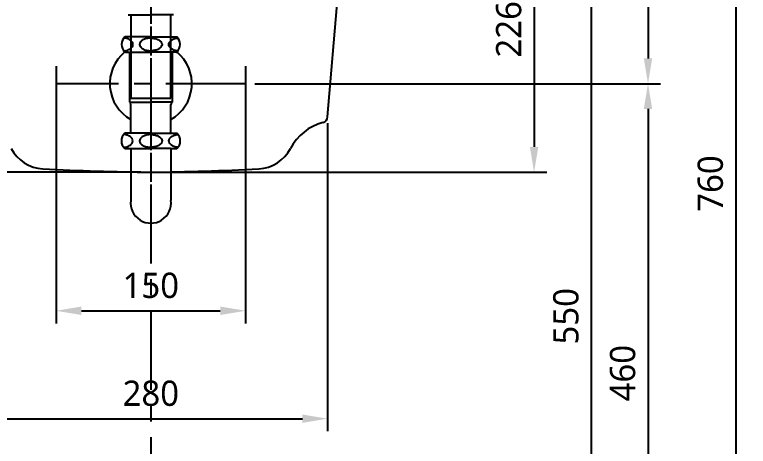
# Model space of a CAD drawing. Extents: x 0 to 6125, y 0 to 2100.
# Drawn here: x 1038 to 1619, y 410 to 752 of the extents above; entities that cross this region are included whole.
import ezdxf

# ---------------------------------------------------------------- set-up
doc = ezdxf.new("R2010")
doc.units = 0
doc.header["$LTSCALE"] = 50
doc.header["$MEASUREMENT"] = 0
doc.linetypes.add('CENTER', pattern=[2, 1.25, -0.25, 0.25, -0.25])
doc.layers.get('0').update_dxf_attribs({"linetype": 'CONTINUOUS'})
doc.layers.get('DEFPOINTS').update_dxf_attribs({"linetype": 'CONTINUOUS'})
for name, color, linetype in [('1', 2, 'CENTER'), ('3', 3, 'CONTINUOUS'), ('4', 4, 'CONTINUOUS')]:
    doc.layers.add(name, color=color, linetype=linetype)
doc.styles.get("Standard").update_dxf_attribs({"font": 'NanumGothic.ttf'})
doc.dimstyles.get("Standard").update_dxf_attribs({"dimtxt": 2.5, "dimasz": 2, "dimexe": 2, "dimexo": 1, "dimgap": 1.5, "dimtad": 1, "dimdec": 0, "dimlfac": 10, "dimrnd": 0.5, "dimzin": 0, "dimdsep": 46, "dimtxsty": 'Standard', "dimcen": 0, "dimclrt": 2, "dimadec": 0, "dimazin": 0, "dimtfac": 1, "dimtdec": 0, "dimtmove": 0, "dimatfit": 3, "dimfxl": 1, "dimtolj": 1, "dimtzin": 0, "dimarcsym": 0})

# ---------------------------------------------------------------- blocks, each defined once
blk = doc.blocks.new('A$C0AD15609')
at = {"layer": '1'}
blk.add_line((148.65, 110.05), (0, 110.05), dxfattribs=at)
at = {"layer": '4'}
for p, q in [((58.08, 147.09), (53.78, 147.09)), ((74.33, 147.09), (58.08, 147.09)), ((74.33, 147.09), (90.58, 147.09)), ((90.58, 147.09), (94.87, 147.09)), ((54.18, 135.09), (53.78, 135.09)), ((54.18, 135.09), (74.33, 135.09)), ((57.53, 135.09), (57.53, 95.31)), ((94.48, 135.09), (74.33, 135.09)), ((91.13, 135.09), (91.13, 95.31)), ((94.48, 135.09), (94.87, 135.09)), ((57.53, 95.31), (74.33, 95.31)), ((58.45, 70.79), (58.45, 93.67)), ((91.13, 95.31), (74.33, 95.31)), ((90.2, 70.79), (90.2, 93.67)), ((58.45, 70.79), (53.71, 70.79)), ((74.25, 70.79), (58.45, 70.79)), ((74.25, 70.79), (74.33, 70.79)), ((74.4, 70.79), (74.33, 70.79)), ((74.4, 70.79), (90.2, 70.79)), ((90.2, 70.79), (94.94, 70.79)), ((53.71, 58.79), (58.45, 58.79)), ((58.45, 58.79), (74.25, 58.79)), ((58.45, 58.79), (58.45, 17.71)), ((90.2, 58.79), (74.4, 58.79)), ((90.2, 58.79), (90.2, 17.71)), ((90.2, 58.79), (94.94, 58.79))]:
    blk.add_line(p, q, dxfattribs=at)
for points in [[(60.13, 141.09, 0.155217), (59.54, 142.95, 0.106747), (57.48, 144.84, 0.073043), (54.71, 145.96, 0.028511), (52.98, 146.27, 0.059523)], [(74.33, 146.09, 0.057537), (70.77, 145.68, 0.071219), (68.07, 144.63, 0.106373), (66.04, 142.83, 0.159483)], [(74.33, 146.09, -0.057537), (77.88, 145.68, -0.071219), (80.58, 144.63, -0.106373), (82.61, 142.83, -0.159483)], [(88.52, 141.09, -0.155217), (89.11, 142.95, -0.106747), (91.17, 144.84, -0.073043), (93.94, 145.96, -0.028511), (95.67, 146.27, -0.059523)], [(52.98, 135.91, 0.028511), (54.71, 136.23, 0.073043), (57.48, 137.34, 0.106747), (59.54, 139.24, 0.155217), (60.13, 141.09, 0.155217)], [(66.04, 142.83, 0.32729), (66.04, 139.35, 0.106373), (68.07, 137.56, 0.071219), (70.77, 136.5, 0.057537), (74.33, 136.09, 0.057537)], [(82.61, 142.83, -0.32729), (82.61, 139.35, -0.106373), (80.58, 137.56, -0.071219), (77.88, 136.5, -0.057537), (74.33, 136.09, -0.057537)], [(95.67, 135.91, -0.028511), (93.94, 136.23, -0.073043), (91.17, 137.34, -0.106747), (89.11, 139.24, -0.155217), (88.52, 141.09, -0.155217)], [(58.45, 67.78, 0.049056), (57.4, 68.54, 0.073043), (54.63, 69.66, 0.028511), (52.9, 69.97)], [(74.33, 69.79, 0.05879), (70.69, 69.38, 0.071219), (67.99, 68.33, 0.106373), (65.97, 66.53, 0.159483)], [(74.33, 69.79, -0.05879), (77.96, 69.38, -0.071219), (80.66, 68.33, -0.106373), (82.68, 66.53, -0.159483)], [(90.2, 67.78, -0.049056), (91.25, 68.54, -0.073043), (94.02, 69.66, -0.028511), (95.75, 69.97)], [(60.05, 64.79, 0.155217), (59.46, 66.65, 0.054411), (58.51, 67.72, 0.054411)], [(58.51, 61.86, 0.054321), (59.46, 62.94, 0.155217), (60.05, 64.79)], [(65.97, 66.53, 0.32729), (65.97, 63.05, 0.106373), (67.99, 61.26, 0.071219), (70.69, 60.2, 0.057537), (74.25, 59.79, 0.057537)], [(82.68, 66.53, -0.32729), (82.68, 63.05, -0.106373), (80.66, 61.26, -0.071219), (77.96, 60.2, -0.057537), (74.4, 59.79, -0.057537)], [(88.6, 64.79, -0.155217), (89.19, 66.65, -0.05495), (90.15, 67.73, -0.05495)], [(90.14, 61.86, -0.054539), (89.19, 62.94, -0.155217), (88.6, 64.79)], [(52.9, 59.61, 0.028511), (54.63, 59.93, 0.073043), (57.4, 61.04, 0.049056), (58.45, 61.81, 0.049056)], [(95.75, 59.61, -0.028511), (94.02, 59.93, -0.073043), (91.25, 61.04, -0.049056), (90.2, 61.81, -0.049056)]]:
    blk.add_lwpolyline(points, format="xyb", dxfattribs=at)
for centre, radius, start, end in [((59.08, 141.09), 8, 131.40962, 228.59038), ((89.58, 141.09), 8, 311.40962, 48.59038), ((74.33, 110.09), 32.5, 129.44708, 240.76049), ((74.33, 110.09), 32.5, 299.23951, 50.55292), ((57.53, 93.67), 0.925, 0, 58.70259), ((91.13, 93.67), 0.925, 121.29741, 180), ((90.13, 95.31), 1, 301.29741, 0), ((59, 64.79), 8, 131.40962, 228.59038), ((89.65, 64.79), 8, 311.40962, 48.59038), ((74.33, 15.72), 16, 172.83336, 7.16664), ((74.33, 15.72), 16, 172.83336, 180)]:
    blk.add_arc(centre, radius, start, end, dxfattribs=at)
blk = doc.blocks.new('*D42')
at = {"layer": '3', "color": 3, "lineweight": -2, "transparency": 16777216}
for p, q in [((1005.38, 665.89), (1005.38, 422.18)), ((1285.38, 665.89), (1285.38, 422.18)), ((1025.38, 432.18), (1265.38, 432.18))]:
    blk.add_line(p, q, dxfattribs=at)
at = {"layer": '3', "color": 3, "transparency": 16777216}
for points in [[(1025.38, 435.51), (1025.38, 428.84), (1005.38, 432.18)], [(1265.38, 435.51), (1265.38, 428.84), (1285.38, 432.18)]]:
    blk.add_solid(points, dxfattribs=at)
at = {"layer": 'DEFPOINTS', "color": 0, "transparency": 16777216}
for p in [(1005.38, 670.89), (1285.38, 670.89), (1285.38, 432.18)]:
    blk.add_point(p, dxfattribs=at)
at = {"layer": '3', "color": 2, "transparency": 16777216, "insert": (1145.38, 452.18), "char_height": 20, "attachment_point": 5}
blk.add_mtext('\\A1;280', dxfattribs=at)
blk = doc.blocks.new('*D49')
at = {"color": 3, "lineweight": -2, "transparency": 16777216}
for p, q in [((860.63, 997.21), (734.24, 997.21)), ((744.24, 977.21), (744.24, 647.21)), ((1137.38, 627.21), (734.24, 627.21))]:
    blk.add_line(p, q, dxfattribs=at)
at = {"color": 3, "transparency": 16777216}
for points in [[(740.91, 977.21), (747.58, 977.21), (744.24, 997.21)], [(740.91, 647.21), (747.58, 647.21), (744.24, 627.21)]]:
    blk.add_solid(points, dxfattribs=at)
at = {"layer": 'DEFPOINTS', "color": 0, "transparency": 16777216}
for p in [(868.63, 997.21), (744.24, 627.21), (1145.38, 627.21)]:
    blk.add_point(p, dxfattribs=at)
at = {"color": 2, "transparency": 16777216, "insert": (724.24, 812.21), "char_height": 20, "attachment_point": 5, "rotation": 90}
blk.add_mtext('\\A1;370', dxfattribs=at)
blk = doc.blocks.new('*D50')
at = {"color": 3, "lineweight": -2, "transparency": 16777216}
for p, q in [((1416.33, 997.21), (1618.57, 997.21)), ((1608.57, 977.21), (1608.57, 259.21)), ((1412.63, 239.21), (1618.57, 239.21))]:
    blk.add_line(p, q, dxfattribs=at)
at = {"color": 3, "transparency": 16777216}
for points in [[(1605.24, 977.21), (1611.91, 977.21), (1608.57, 997.21)], [(1605.24, 259.21), (1611.91, 259.21), (1608.57, 239.21)]]:
    blk.add_solid(points, dxfattribs=at)
at = {"layer": 'DEFPOINTS', "color": 0, "transparency": 16777216}
for p in [(1408.33, 997.21), (1404.63, 239.21), (1608.57, 239.21)]:
    blk.add_point(p, dxfattribs=at)
at = {"color": 2, "transparency": 16777216, "insert": (1588.57, 618.21), "char_height": 20, "attachment_point": 5, "rotation": 90}
blk.add_mtext('\\A1;760', dxfattribs=at)
blk = doc.blocks.new('*D52')
at = {"color": 3, "lineweight": -2, "transparency": 16777216}
for p, q in [((1290.09, 853.21), (1458.88, 853.21)), ((1448.88, 833.21), (1448.88, 647.21)), ((1153.38, 627.21), (1458.88, 627.21))]:
    blk.add_line(p, q, dxfattribs=at)
at = {"color": 3, "transparency": 16777216}
for points in [[(1445.55, 833.21), (1452.22, 833.21), (1448.88, 853.21)], [(1445.55, 647.21), (1452.22, 647.21), (1448.88, 627.21)]]:
    blk.add_solid(points, dxfattribs=at)
at = {"layer": 'DEFPOINTS', "color": 0, "transparency": 16777216}
for p in [(1282.09, 853.21), (1145.38, 627.21), (1448.88, 627.21)]:
    blk.add_point(p, dxfattribs=at)
at = {"color": 2, "transparency": 16777216, "insert": (1428.88, 740.21), "char_height": 20, "attachment_point": 5, "rotation": 90}
blk.add_mtext('\\A1;226', dxfattribs=at)
blk = doc.blocks.new('*D53')
at = {"color": 3, "lineweight": -2, "transparency": 16777216}
for p, q in [((1404.13, 997.21), (1549.12, 997.21)), ((1539.12, 977.21), (1539.12, 717.21)), ((1227.71, 697.21), (1549.12, 697.21))]:
    blk.add_line(p, q, dxfattribs=at)
at = {"color": 3, "transparency": 16777216}
for points in [[(1535.78, 977.21), (1542.45, 977.21), (1539.12, 997.21)], [(1535.78, 717.21), (1542.45, 717.21), (1539.12, 697.21)]]:
    blk.add_solid(points, dxfattribs=at)
at = {"layer": 'DEFPOINTS', "color": 0, "transparency": 16777216}
for p in [(1396.13, 997.21), (1219.71, 697.21), (1539.12, 697.21)]:
    blk.add_point(p, dxfattribs=at)
at = {"color": 2, "transparency": 16777216, "insert": (1519.12, 847.21), "char_height": 20, "attachment_point": 5, "rotation": 90}
blk.add_mtext('\\A1;300', dxfattribs=at)
blk = doc.blocks.new('*D54')
at = {"color": 3, "lineweight": -2, "transparency": 16777216}
for p, q in [((1227.71, 697.21), (1549.12, 697.21)), ((1539.12, 677.21), (1539.12, 259.21)), ((1303.29, 239.21), (1549.12, 239.21))]:
    blk.add_line(p, q, dxfattribs=at)
at = {"color": 3, "transparency": 16777216}
for points in [[(1535.78, 677.21), (1542.45, 677.21), (1539.12, 697.21)], [(1535.78, 259.21), (1542.45, 259.21), (1539.12, 239.21)]]:
    blk.add_solid(points, dxfattribs=at)
at = {"layer": 'DEFPOINTS', "color": 0, "transparency": 16777216}
for p in [(1219.71, 697.21), (1295.29, 239.21), (1539.12, 239.21)]:
    blk.add_point(p, dxfattribs=at)
at = {"color": 2, "transparency": 16777216, "insert": (1519.12, 468.21), "char_height": 20, "attachment_point": 5, "rotation": 90}
blk.add_mtext('\\A1;460\\P', dxfattribs=at)
blk = doc.blocks.new('*D56')
at = {"color": 3, "lineweight": -2, "transparency": 16777216}
for p, q in [((1070.38, 711.21), (1070.38, 507.55)), ((1220.38, 711.21), (1220.38, 507.55)), ((1090.38, 517.55), (1200.38, 517.55))]:
    blk.add_line(p, q, dxfattribs=at)
at = {"color": 3, "transparency": 16777216}
for points in [[(1090.38, 520.89), (1090.38, 514.22), (1070.38, 517.55)], [(1200.38, 520.89), (1200.38, 514.22), (1220.38, 517.55)]]:
    blk.add_solid(points, dxfattribs=at)
at = {"layer": 'DEFPOINTS', "color": 0, "transparency": 16777216}
for p in [(1070.38, 719.21), (1220.38, 719.21), (1220.38, 517.55)]:
    blk.add_point(p, dxfattribs=at)
at = {"color": 2, "transparency": 16777216, "insert": (1145.38, 537.55), "char_height": 20, "attachment_point": 5}
blk.add_mtext('\\A1;150', dxfattribs=at)
blk = doc.blocks.new('*D58')
at = {"color": 3, "lineweight": -2, "transparency": 16777216}
for p, q in [((1279.38, 787.21), (1504.18, 787.21)), ((1494.18, 767.21), (1494.18, 259.21)), ((1290.29, 239.21), (1504.18, 239.21))]:
    blk.add_line(p, q, dxfattribs=at)
at = {"color": 3, "transparency": 16777216}
for points in [[(1490.84, 767.21), (1497.51, 767.21), (1494.18, 787.21)], [(1490.84, 259.21), (1497.51, 259.21), (1494.18, 239.21)]]:
    blk.add_solid(points, dxfattribs=at)
at = {"layer": 'DEFPOINTS', "color": 0, "transparency": 16777216}
for p in [(1271.38, 787.21), (1282.29, 239.21), (1494.18, 239.21)]:
    blk.add_point(p, dxfattribs=at)
at = {"color": 2, "transparency": 16777216, "insert": (1474.18, 513.21), "char_height": 20, "attachment_point": 5, "rotation": 90}
blk.add_mtext('\\A1;550', dxfattribs=at)

msp = doc.modelspace()

# ---------------------------------------------------------------- linework, layer by layer
at = {"layer": '1'}
for p, q in [((1145.38081, 1017.46417), (1145.38081, 239.21417)), ((1145.3811, 1007.1426), (1145.3811, 616.91742))]:
    msp.add_line(p, q, dxfattribs=at)
at = {"layer": '3', "color": 0}
msp.add_line((1285.3811, 670.88555), (1300.39569, 849.54914), dxfattribs=at)
at = {"layer": '3'}
for p, q in [((1127.38081, 751.80858), (1145.38081, 751.80858)), ((1129.50581, 751.80858), (1129.50581, 685.80858)), ((1163.3808, 751.80858), (1145.38081, 751.80858)), ((1161.25581, 685.80858), (1161.25581, 751.80858)), ((1129.50581, 685.80858), (1161.25581, 685.80858))]:
    msp.add_line(p, q, dxfattribs=at)
at = {"layer": '3', "color": 0}
for centre, radius, start, end in [((1280.39866, 671.30427), 5, 284.80814058, 355.19624395), ((1292.05447, 627.21417), 40.60477, 104.80814058, 152.47224351), ((1061.31912, 659.84616), 30, 207.52775649, 267.22464931), ((1229.44308, 659.84616), 30, 272.77535069, 332.47224351), ((1160.79965, 2493.77223), 1866.62174, 266.90035514, 269.52672358), ((1129.96254, 2493.77223), 1866.62174, 270.47327642, 273.09964486)]:
    msp.add_arc(centre, radius, start, end, dxfattribs=at)

# ---------------------------------------------------------------- block references
msp.add_blockref('A$C0AD15609', (1071.05598, 587.16116))

# ---------------------------------------------------------------- dimensions: what is measured, and where the dimension line sits
for base, p1, p2, picture, middle in [((744.24471, 627.21417), (868.6311, 997.21417), (1145.38081, 627.21417), '*D49', (724.24471, 812.21417)), ((1539.11735, 697.21417), (1396.12711, 997.21417), (1219.70621, 697.21417), '*D53', (1519.11735, 847.21417)), ((1448.88271, 627.21417), (1282.08972, 853.21417), (1145.3811, 627.21417), '*D52', (1428.88271, 740.21417))]:
    dim = msp.add_linear_dim(base=base, p1=p1, p2=p2, angle=90, dimstyle='Standard', override={"dimtxt": 20, "dimasz": 20, "dimexe": 10, "dimexo": 8, "dimgap": 10, "dimdec": 4, "dimlfac": 1, "dimzin": 8, "dimclrd": 3, "dimclre": 3, "dimtdec": 4, "dimarcsym": 1})
    dim.commit()
    dim.dimension.update_dxf_attribs({"geometry": picture, "text_midpoint": middle})
for base, p1, p2, text, override, picture, middle in [((1608.57491, 239.21417), (1408.32851, 997.21417), (1404.62637, 239.21417), '760', {"dimtxt": 20, "dimasz": 20, "dimexe": 10, "dimexo": 8, "dimgap": 10, "dimdec": 4, "dimlfac": 1, "dimzin": 8, "dimclrd": 3, "dimclre": 3, "dimtdec": 4, "dimarcsym": 1}, '*D50', (1588.57491, 618.21417)), ((1494.1781, 239.21417), (1271.38081, 787.21417), (1282.29117, 239.21417), '550', {"dimtxt": 20, "dimasz": 20, "dimexe": 10, "dimexo": 8, "dimgap": 10, "dimtoh": 1, "dimlfac": 1, "dimzin": 8, "dimclrd": 3, "dimclre": 3, "dimarcsym": 1}, '*D58', (1474.1781, 513.21417)), ((1539.11735, 239.21417), (1219.70621, 697.21417), (1295.28856, 239.21417), '460\\P', {"dimtxt": 20, "dimasz": 20, "dimexe": 10, "dimexo": 8, "dimgap": 10, "dimdec": 4, "dimlfac": 1, "dimzin": 8, "dimclrd": 3, "dimclre": 3, "dimtdec": 4, "dimarcsym": 1}, '*D54', (1519.11735, 468.21417))]:
    dim = msp.add_linear_dim(base=base, p1=p1, p2=p2, angle=90, text=text, dimstyle='Standard', override=override)
    dim.commit()
    dim.dimension.update_dxf_attribs({"geometry": picture, "text_midpoint": middle})
dim = msp.add_linear_dim(base=(1220.38081, 517.55262), p1=(1070.38081, 719.21417), p2=(1220.38081, 719.21417), dimstyle='Standard', override={"dimtxt": 20, "dimasz": 20, "dimexe": 10, "dimexo": 8, "dimgap": 10, "dimdec": 4, "dimlfac": 1, "dimzin": 8, "dimclrd": 3, "dimclre": 3, "dimtdec": 4, "dimarcsym": 1})
dim.commit()
dim.dimension.update_dxf_attribs({"geometry": '*D56', "text_midpoint": (1145.38081, 537.55262)})
at = {"layer": '3', "color": 3}
dim = msp.add_linear_dim(base=(1285.3811, 432.17605), p1=(1005.3811, 670.88555), p2=(1285.3811, 670.88555), dimstyle='Standard', override={"dimtxt": 20, "dimasz": 20, "dimexe": 10, "dimexo": 5, "dimgap": 10, "dimlfac": 1, "dimzin": 8, "dimclrd": 3, "dimclre": 3, "dimfxl": 1.25, "dimarcsym": 1}, dxfattribs=at)
dim.commit()
dim.dimension.update_dxf_attribs({"geometry": '*D42', "text_midpoint": (1145.38081, 432.17605), "dimtype": 160})

doc.saveas('drawing.dxf')
